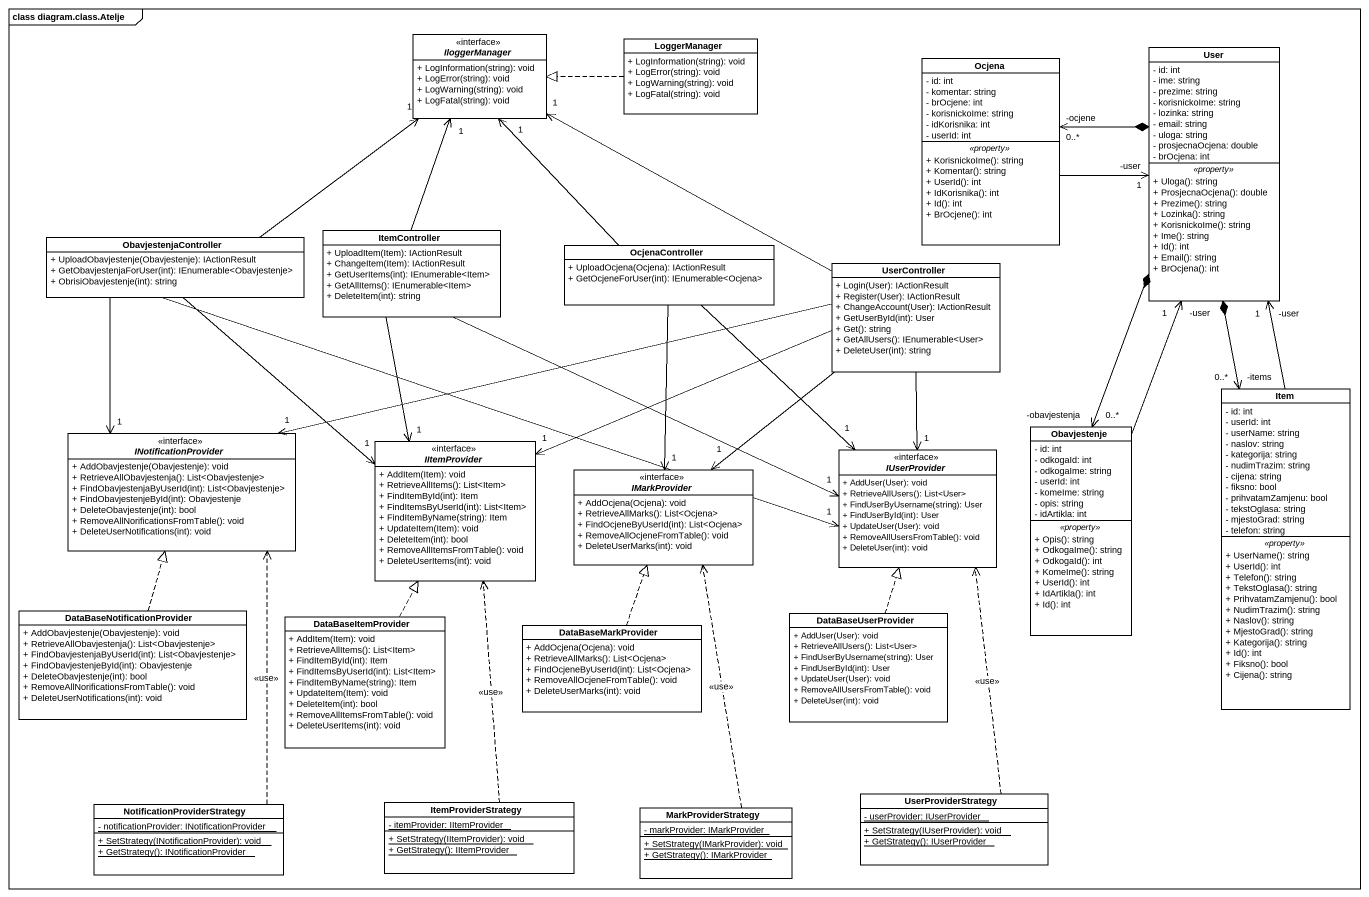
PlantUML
@startuml
mainframe class diagram.class.Atelje
hide circle
hide empty members
skinparam classAttributeIconSize 0
interface IloggerManager {
  + LogInformation(string): void
  + LogError(string): void
  + LogWarning(string): void
  + LogFatal(string): void
}
class LoggerManager {
  + LogInformation(string): void
  + LogError(string): void
  + LogWarning(string): void
  + LogFatal(string): void
}
class Ocjena {
  - id: int
  - komentar: string
  - brOcjene: int
  - korisnickoIme: string
  - idKorisnika: int
  - userId: int
  .. <<property>> ..
  + KorisnickoIme(): string
  + Komentar(): string
  + UserId(): int
  + IdKorisnika(): int
  + Id(): int
  + BrOcjene(): int
}
class User {
  - id: int
  - ime: string
  - prezime: string
  - korisnickoIme: string
  - lozinka: string
  - email: string
  - uloga: string
  - prosjecnaOcjena: double
  - brOcjena: int
  .. <<property>> ..
  + Uloga(): string
  + ProsjecnaOcjena(): double
  + Prezime(): string
  + Lozinka(): string
  + KorisnickoIme(): string
  + Ime(): string
  + Id(): int
  + Email(): string
  + BrOcjena(): int
}
class ObavjestenjaController {
  + UploadObavjestenje(Obavjestenje): IActionResult
  + GetObavjestenjaForUser(int): IEnumerable<Obavjestenje>
  + ObrisiObavjestenje(int): string
}
class ItemController {
  + UploadItem(Item): IActionResult
  + ChangeItem(Item): IActionResult
  + GetUserItems(int): IEnumerable<Item>
  + GetAllItems(): IEnumerable<Item>
  + DeleteItem(int): string
}
class OcjenaController {
  + UploadOcjena(Ocjena): IActionResult
  + GetOcjeneForUser(int): IEnumerable<Ocjena>
}
class UserController {
  + Login(User): IActionResult
  + Register(User): IActionResult
  + ChangeAccount(User): IActionResult
  + GetUserById(int): User
  + Get(): string
  + GetAllUsers(): IEnumerable<User>
  + DeleteUser(int): string
}
class Item {
  - id: int
  - userId: int
  - userName: string
  - naslov: string
  - kategorija: string
  - nudimTrazim: string
  - cijena: string
  - fiksno: bool
  - prihvatamZamjenu: bool
  - tekstOglasa: string
  - mjestoGrad: string
  - telefon: string
  .. <<property>> ..
  + UserName(): string
  + UserId(): int
  + Telefon(): string
  + TekstOglasa(): string
  + PrihvatamZamjenu(): bool
  + NudimTrazim(): string
  + Naslov(): string
  + MjestoGrad(): string
  + Kategorija(): string
  + Id(): int
  + Fiksno(): bool
  + Cijena(): string
}
class Obavjestenje {
  - id: int
  - odkogaId: int
  - odkogaIme: string
  - userId: int
  - komeIme: string
  - opis: string
  - idArtikla: int
  .. <<property>> ..
  + Opis(): string
  + OdkogaIme(): string
  + OdkogaId(): int
  + KomeIme(): string
  + UserId(): int
  + IdArtikla(): int
  + Id(): int
}
interface INotificationProvider {
  + AddObavjestenje(Obavjestenje): void
  + RetrieveAllObavjestenja(): List<Obavjestenje>
  + FindObavjestenjaByUserId(int): List<Obavjestenje>
  + FindObavjestenjeById(int): Obavjestenje
  + DeleteObavjestenje(int): bool
  + RemoveAllNorificationsFromTable(): void
  + DeleteUserNotifications(int): void
}
interface IItemProvider {
  + AddItem(Item): void
  + RetrieveAllItems(): List<Item>
  + FindItemById(int): Item
  + FindItemsByUserId(int): List<Item>
  + FindItemByName(string): Item
  + UpdateItem(Item): void
  + DeleteItem(int): bool
  + RemoveAllItemsFromTable(): void
  + DeleteUserItems(int): void
}
interface IMarkProvider {
  + AddOcjena(Ocjena): void
  + RetrieveAllMarks(): List<Ocjena>
  + FindOcjeneByUserId(int): List<Ocjena>
  + RemoveAllOcjeneFromTable(): void
  + DeleteUserMarks(int): void
}
interface IUserProvider {
  + AddUser(User): void
  + RetrieveAllUsers(): List<User>
  + FindUserByUsername(string): User
  + FindUserById(int): User
  + UpdateUser(User): void
  + RemoveAllUsersFromTable(): void
  + DeleteUser(int): void
}
class DataBaseNotificationProvider {
  + AddObavjestenje(Obavjestenje): void
  + RetrieveAllObavjestenja(): List<Obavjestenje>
  + FindObavjestenjaByUserId(int): List<Obavjestenje>
  + FindObavjestenjeById(int): Obavjestenje
  + DeleteObavjestenje(int): bool
  + RemoveAllNorificationsFromTable(): void
  + DeleteUserNotifications(int): void
}
class DataBaseItemProvider {
  + AddItem(Item): void
  + RetrieveAllItems(): List<Item>
  + FindItemById(int): Item
  + FindItemsByUserId(int): List<Item>
  + FindItemByName(string): Item
  + UpdateItem(Item): void
  + DeleteItem(int): bool
  + RemoveAllItemsFromTable(): void
  + DeleteUserItems(int): void
}
class DataBaseMarkProvider {
  + AddOcjena(Ocjena): void
  + RetrieveAllMarks(): List<Ocjena>
  + FindOcjeneByUserId(int): List<Ocjena>
  + RemoveAllOcjeneFromTable(): void
  + DeleteUserMarks(int): void
}
class DataBaseUserProvider {
  + AddUser(User): void
  + RetrieveAllUsers(): List<User>
  + FindUserByUsername(string): User
  + FindUserById(int): User
  + UpdateUser(User): void
  + RemoveAllUsersFromTable(): void
  + DeleteUser(int): void
}
class NotificationProviderStrategy {
  {static} - notificationProvider: INotificationProvider
  {static} + SetStrategy(INotificationProvider): void
  {static} + GetStrategy(): INotificationProvider
}
class ItemProviderStrategy {
  {static} - itemProvider: IItemProvider
  {static} + SetStrategy(IItemProvider): void
  {static} + GetStrategy(): IItemProvider
}
class MarkProviderStrategy {
  {static} - markProvider: IMarkProvider
  {static} + SetStrategy(IMarkProvider): void
  {static} + GetStrategy(): IMarkProvider
}
class UserProviderStrategy {
  {static} - userProvider: IUserProvider
  {static} + SetStrategy(IUserProvider): void
  {static} + GetStrategy(): IUserProvider
}
LoggerManager .left.|> IloggerManager
Ocjena "-ocjene\n0..*" <-right-* User
Ocjena -right-> "-user\n1" User
User "-user\n1" <-- Obavjestenje
ObavjestenjaController -up-> "1" IloggerManager
ObavjestenjaController -right-> "1" IUserProvider
ItemController -up-> "1" IloggerManager
OcjenaController -up-> "1" IloggerManager
UserController -left-> "1" IloggerManager
Item "-items\n0..*" <-up-* User
Item -up-> "-user\n1" User
Obavjestenje "-obavjestenja\n0..*" <-up-* User
INotificationProvider "1" <-up- ObavjestenjaController
INotificationProvider "1" <-right- UserController
IItemProvider "1" <-up- ObavjestenjaController
IItemProvider "1" <-up- ItemController
IItemProvider "1" <-right- UserController
IMarkProvider "1" <-up- OcjenaController
IMarkProvider "1" <-up- UserController
IUserProvider "1" <-left- ItemController
IUserProvider "1" <-up- OcjenaController
IUserProvider "1" <-up- UserController
DataBaseNotificationProvider .up.|> INotificationProvider
DataBaseItemProvider .up.|> IItemProvider
DataBaseMarkProvider .up.|> IMarkProvider
DataBaseUserProvider .up.|> IUserProvider
NotificationProviderStrategy .up.> INotificationProvider : <<use>>
ItemProviderStrategy .up.> IItemProvider : <<use>>
MarkProviderStrategy .up.> IMarkProvider : <<use>>
UserProviderStrategy .up.> IUserProvider : <<use>>
@enduml
